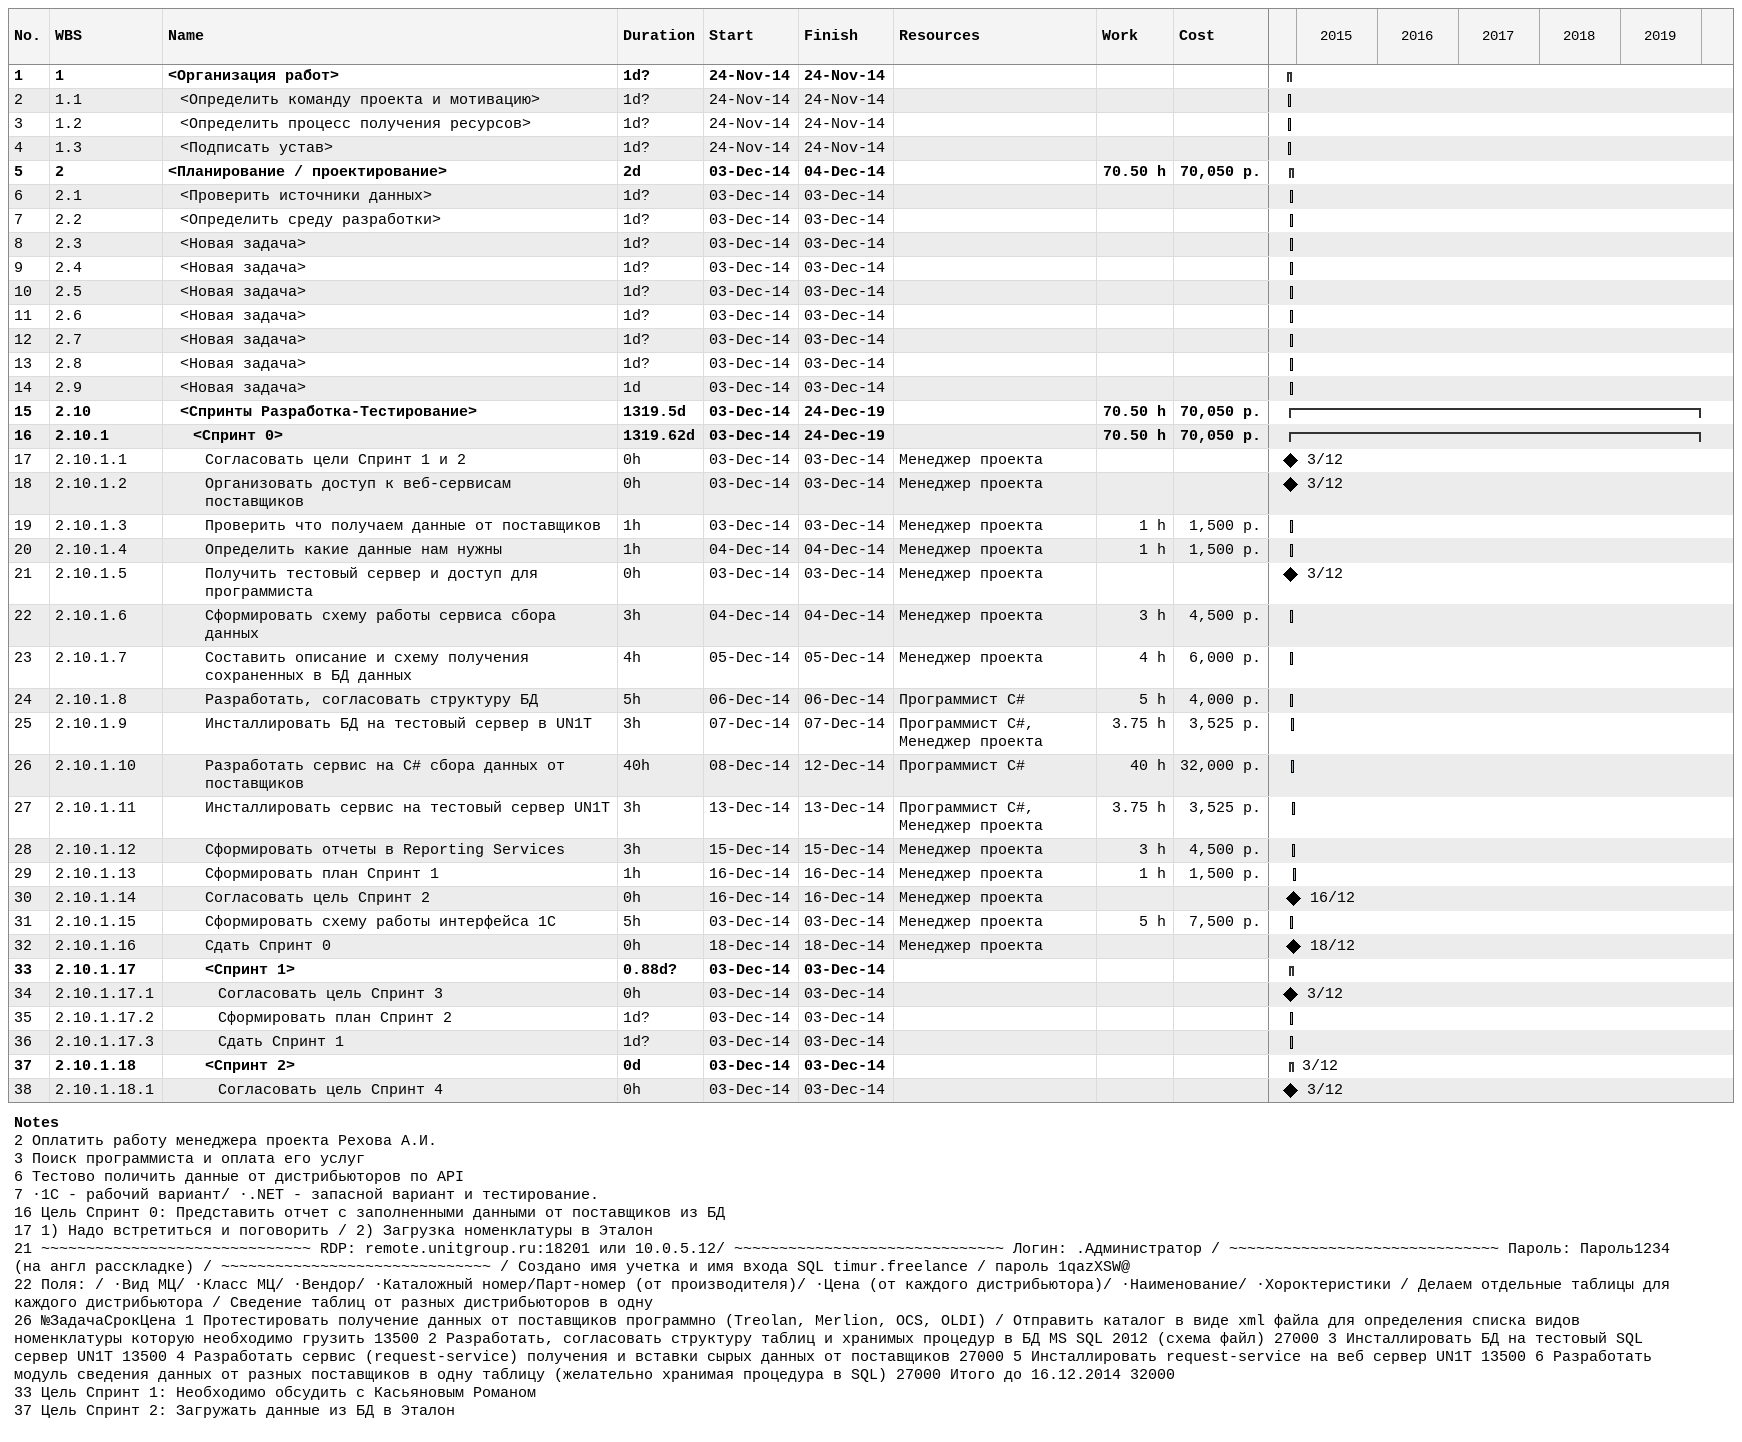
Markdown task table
| ID | WBS | Task | Duration | Start | Finish | Resources | Work (h) | Cost (р.) |
|---|---|---|---|---|---|---|---|---|
| 1 | 1 | **<Организация работ>** | 1d? | 2014-11-24 | 2014-11-24 |  |  |  |
| 2 | 1.1 | <Определить команду проекта и мотивацию> | 1d? | 2014-11-24 | 2014-11-24 |  |  |  |
| 3 | 1.2 | <Определить процесс получения ресурсов> | 1d? | 2014-11-24 | 2014-11-24 |  |  |  |
| 4 | 1.3 | <Подписать устав> | 1d? | 2014-11-24 | 2014-11-24 |  |  |  |
| 5 | 2 | **<Планирование / проектирование>** | 2d | 2014-12-03 | 2014-12-04 |  | 70.50 | 70050 |
| 6 | 2.1 | <Проверить источники данных> | 1d? | 2014-12-03 | 2014-12-03 |  |  |  |
| 7 | 2.2 | <Определить среду разработки> | 1d? | 2014-12-03 | 2014-12-03 |  |  |  |
| 8 | 2.3 | <Новая задача> | 1d? | 2014-12-03 | 2014-12-03 |  |  |  |
| 9 | 2.4 | <Новая задача> | 1d? | 2014-12-03 | 2014-12-03 |  |  |  |
| 10 | 2.5 | <Новая задача> | 1d? | 2014-12-03 | 2014-12-03 |  |  |  |
| 11 | 2.6 | <Новая задача> | 1d? | 2014-12-03 | 2014-12-03 |  |  |  |
| 12 | 2.7 | <Новая задача> | 1d? | 2014-12-03 | 2014-12-03 |  |  |  |
| 13 | 2.8 | <Новая задача> | 1d? | 2014-12-03 | 2014-12-03 |  |  |  |
| 14 | 2.9 | <Новая задача> | 1d | 2014-12-03 | 2014-12-03 |  |  |  |
| 15 | 2.10 | **<Спринты Разработка-Тестирование>** | 1319.5d | 2014-12-03 | 2019-12-24 |  | 70.50 | 70050 |
| 16 | 2.10.1 | **<Спринт 0>** | 1319.62d | 2014-12-03 | 2019-12-24 |  | 70.50 | 70050 |
| 17 | 2.10.1.1 | Согласовать цели Спринт 1 и 2 | 0h | 2014-12-03 | 2014-12-03 | Менеджер проекта |  |  |
| 18 | 2.10.1.2 | Организовать доступ к веб-сервисам поставщиков | 0h | 2014-12-03 | 2014-12-03 | Менеджер проекта |  |  |
| 19 | 2.10.1.3 | Проверить что получаем данные от поставщиков | 1h | 2014-12-03 | 2014-12-03 | Менеджер проекта | 1 | 1500 |
| 20 | 2.10.1.4 | Определить какие данные нам нужны | 1h | 2014-12-04 | 2014-12-04 | Менеджер проекта | 1 | 1500 |
| 21 | 2.10.1.5 | Получить тестовый сервер и доступ для программиста | 0h | 2014-12-03 | 2014-12-03 | Менеджер проекта |  |  |
| 22 | 2.10.1.6 | Сформировать схему работы сервиса сбора данных | 3h | 2014-12-04 | 2014-12-04 | Менеджер проекта | 3 | 4500 |
| 23 | 2.10.1.7 | Составить описание и схему получения сохраненных в БД данных | 4h | 2014-12-05 | 2014-12-05 | Менеджер проекта | 4 | 6000 |
| 24 | 2.10.1.8 | Разработать, согласовать структуру БД | 5h | 2014-12-06 | 2014-12-06 | Программист C# | 5 | 4000 |
| 25 | 2.10.1.9 | Инсталлировать БД на тестовый сервер в UN1T | 3h | 2014-12-07 | 2014-12-07 | Программист C#, Менеджер проекта | 3.75 | 3525 |
| 26 | 2.10.1.10 | Разработать сервис на C# сбора данных от поставщиков | 40h | 2014-12-08 | 2014-12-12 | Программист C# | 40 | 32000 |
| 27 | 2.10.1.11 | Инсталлировать сервис на тестовый сервер UN1T | 3h | 2014-12-13 | 2014-12-13 | Программист C#, Менеджер проекта | 3.75 | 3525 |
| 28 | 2.10.1.12 | Сформировать отчеты в Reporting Services | 3h | 2014-12-15 | 2014-12-15 | Менеджер проекта | 3 | 4500 |
| 29 | 2.10.1.13 | Сформировать план Спринт 1 | 1h | 2014-12-16 | 2014-12-16 | Менеджер проекта | 1 | 1500 |
| 30 | 2.10.1.14 | Согласовать цель Спринт 2 | 0h | 2014-12-16 | 2014-12-16 | Менеджер проекта |  |  |
| 31 | 2.10.1.15 | Сформировать схему работы интерфейса 1С | 5h | 2014-12-03 | 2014-12-03 | Менеджер проекта | 5 | 7500 |
| 32 | 2.10.1.16 | Сдать Спринт 0 | 0h | 2014-12-18 | 2014-12-18 | Менеджер проекта |  |  |
| 33 | 2.10.1.17 | **<Спринт 1>** | 0.88d? | 2014-12-03 | 2014-12-03 |  |  |  |
| 34 | 2.10.1.17.1 | Согласовать цель Спринт 3 | 0h | 2014-12-03 | 2014-12-03 |  |  |  |
| 35 | 2.10.1.17.2 | Сформировать план Спринт 2 | 1d? | 2014-12-03 | 2014-12-03 |  |  |  |
| 36 | 2.10.1.17.3 | Сдать Спринт 1 | 1d? | 2014-12-03 | 2014-12-03 |  |  |  |
| 37 | 2.10.1.18 | **<Спринт 2>** | 0d | 2014-12-03 | 2014-12-03 |  |  |  |
| 38 | 2.10.1.18.1 | Согласовать цель Спринт 4 | 0h | 2014-12-03 | 2014-12-03 |  |  |  |

Notes
- 2: Оплатить работу менеджера проекта Рехова А.И.
- 3: Поиск программиста и оплата его услуг
- 6: Тестово поличить данные от дистрибьюторов по API
- 7: ·1С - рабочий вариант/ ·.NET - запасной вариант и тестирование.
- 16: Цель Спринт 0: Представить отчет с заполненными данными от поставщиков из БД
- 17: 1) Надо встретиться и поговорить / 2) Загрузка номенклатуры в Эталон
- 21: ~~~~~~~~~~~~~~~~~~~~~~~~~~~~~~ RDP: remote.unitgroup.ru:18201 или 10.0.5.12/ ~~~~~~~~~~~~~~~~~~~~~~~~~~~~~~ Логин: .Администратор / ~~~~~~~~~~~~~~~~~~~~~~~~~~~~~~ Пароль: Пароль1234 (на англ расскладке) / ~~~~~~~~~~~~~~~~~~~~~~~~~~~~~~ / Создано имя учетка и имя входа SQL timur.freelance / пароль 1qazXSW@
- 22: Поля: / ·Вид МЦ/ ·Класс МЦ/ ·Вендор/ ·Каталожный номер/Парт-номер (от производителя)/ ·Цена (от каждого дистрибьютора)/ ·Наименование/ ·Хороктеристики / Делаем отдельные таблицы для каждого дистрибьютора / Сведение таблиц от разных дистрибьюторов в одну
- 26: №ЗадачаСрокЦена 1 Протестировать получение данных от поставщиков программно (Treolan, Merlion, OCS, OLDI) / Отправить каталог в виде xml файла для определения списка видов номенклатуры которую необходимо грузить 13500 2 Разработать, согласовать структуру таблиц и хранимых процедур в БД MS SQL 2012 (схема файл) 27000 3 Инсталлировать БД на тестовый SQL сервер UN1T 13500 4 Разработать сервис (request-service) получения и вставки сырых данных от поставщиков 27000 5 Инсталлировать request-service на веб сервер UN1T 13500 6 Разработать модуль сведения данных от разных поставщиков в одну таблицу (желательно хранимая процедура в SQL) 27000 Итого до 16.12.2014 32000
- 33: Цель Спринт 1: Необходимо обсудить с Касьяновым Романом
- 37: Цель Спринт 2: Загружать данные из БД в Эталон
